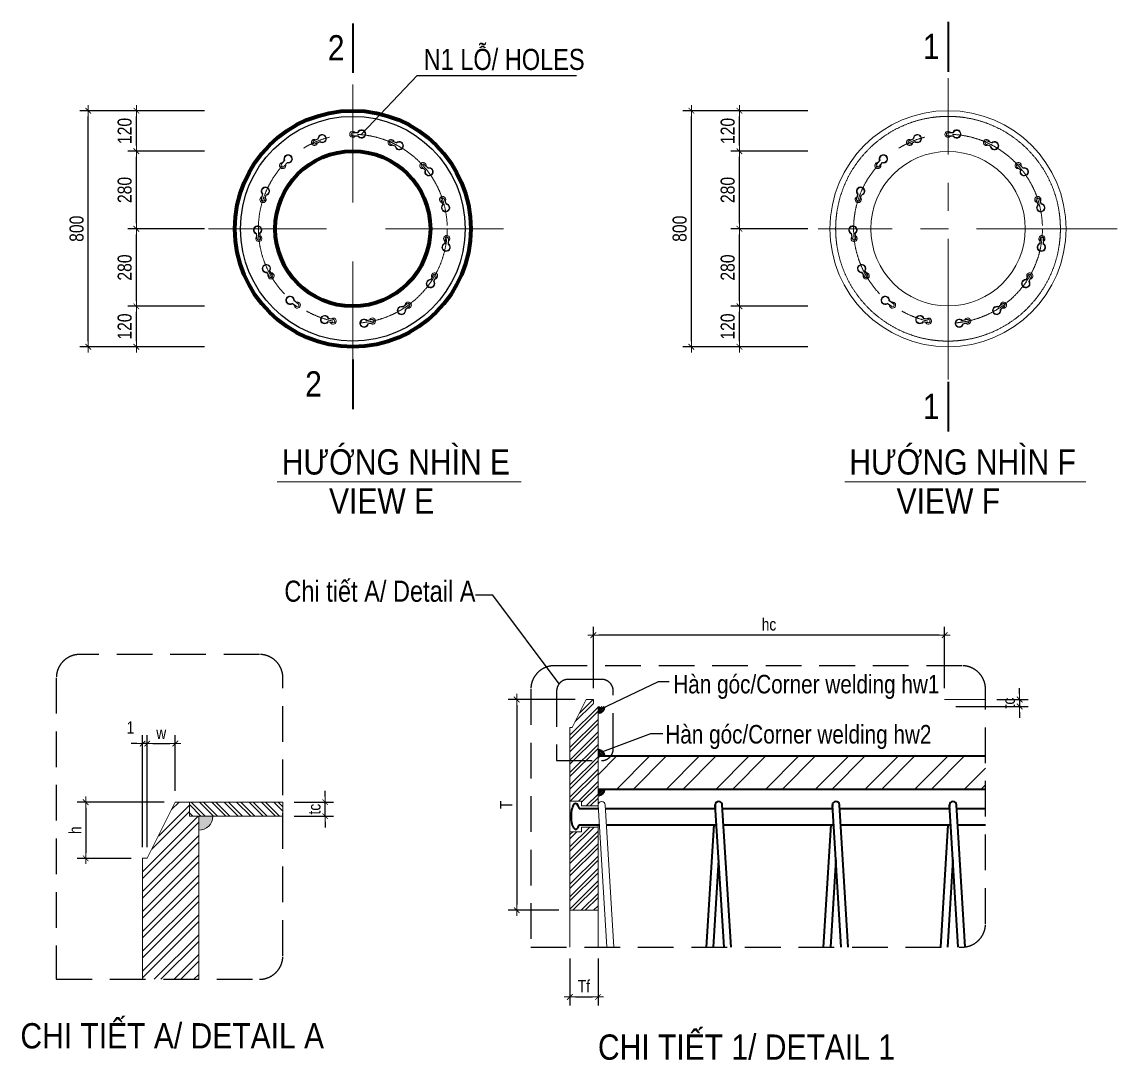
# Model space of a CAD drawing. Header units: millimetres. Extents: x -2123450 to -961021, y -260876 to 649159.
# Drawn here: x -1622978 to -1603493, y 22913 to 41384 of the extents above; entities that cross this region are included whole.
import ezdxf
from ezdxf.enums import TextEntityAlignment as Align

# ---------------------------------------------------------------- set-up
doc = ezdxf.new("R2010")
doc.units = ezdxf.units.MM
doc.header["$LTSCALE"] = 1000
doc.header["$MEASUREMENT"] = 0
doc.header["$PDMODE"] = 66
for name, pattern in [('CENTER2', [1.125, 0.75, -0.125, 0.125, -0.125]), ('CENTERX2', [4, 2.5, -0.5, 0.5, -0.5]), ('HIDDEN', [0.375, 0.25, -0.125]), ('HIDDEN2', [4.7625, 3.175, -1.5875])]:
    doc.linetypes.add(name, pattern=pattern)
doc.layers.get('0').update_dxf_attribs({"linetype": 'CONTINUOUS'})
doc.layers.get('DEFPOINTS').update_dxf_attribs({"linetype": 'CONTINUOUS'})
for name, color, linetype, lineweight in [('4.DIM-F', 1, 'CONTINUOUS', 15), ('NDC_S_AXIS', 5, 'CENTER2', 15), ('NDC_S_CONTINUOUS', 3, 'CONTINUOUS', 20), ('NDC_S_DIM', 1, 'CONTINUOUS', 9), ('NDC_S_HATCH MATERIAL', 8, 'CONTINUOUS', 13), ('NDC_S_LEADER', 1, 'CONTINUOUS', 9), ('NDC_S_REBAR', 4, 'CONTINUOUS', 35), ('NDC_S_REBAR NO. BOX', 1, 'CONTINUOUS', 9), ('NDC_S_REBAR SECTION', 6, 'CONTINUOUS', 25), ('NDC_S_STIRRUP', 2, 'CONTINUOUS', 25), ('NDC_S_VN TEXT', 7, 'CONTINUOUS', 9), ('netmanh', 6, 'CONTINUOUS', 15)]:
    doc.layers.add(name, color=color, linetype=linetype, lineweight=lineweight)
doc.styles.add('NDC_ARIAL', font='arial.ttf', dxfattribs={"width": 0.8})
doc.dimstyles.new('DIM', dxfattribs={"dimtxt": 0.03, "dimasz": 0.035, "dimexe": 0.03, "dimexo": 0.03, "dimgap": 0.005, "dimtad": 1, "dimdec": 0, "dimlfac": 10000, "dimzin": 0, "dimdsep": 46, "dimtxsty": 'NDC_ARIAL', "dimblk": 'DOTSMALL', "dimcen": 0.05, "dimclrd": 1, "dimclre": 1, "dimadec": 0, "dimazin": 0, "dimtfac": 1, "dimtdec": 0, "dimtofl": 0, "dimtmove": 0, "dimatfit": 3, "dimfxl": 0.03, "dimtolj": 1, "dimtzin": 0, "dimarcsym": 0})
doc.dimstyles.new('NDC_1-100', dxfattribs={"dimscale": 100, "dimtxt": 2.2, "dimasz": 1, "dimexe": 1.5, "dimexo": 2, "dimgap": 0.8, "dimtad": 1, "dimdec": 0, "dimdsep": 46, "dimtxsty": 'NDC_ARIAL', "dimblk": 'DIMMARK', "dimcen": 49999.938995, "dimdle": 1.5, "dimclrd": 1, "dimclre": 1, "dimclrt": 3, "dimadec": 0, "dimazin": 0, "dimtfac": 1, "dimtdec": 0, "dimtix": 1, "dimtmove": 2, "dimatfit": 3, "dimfxl": 1, "dimarcsym": 0})
doc.dimstyles.new('NDC_1-25(25)', dxfattribs={"dimscale": 100, "dimtxt": 2.5, "dimasz": 1, "dimexe": 1.5, "dimexo": 0, "dimgap": 0.8, "dimtad": 1, "dimdec": 0, "dimlfac": 0.25, "dimdsep": 46, "dimtxsty": 'NDC_ARIAL', "dimblk": 'DIMMARK', "dimcen": 49999.938995, "dimdle": 1.5, "dimclrd": 1, "dimclre": 1, "dimclrt": 3, "dimadec": 0, "dimazin": 0, "dimtfac": 1, "dimtdec": 0, "dimtix": 1, "dimtmove": 2, "dimatfit": 3, "dimfxl": 1, "dimarcsym": 0})

# ---------------------------------------------------------------- blocks, each defined once
blk = doc.blocks.new('DIMMARK')
at = {"layer": 'NDC_S_DIM', "color": 1}
blk.add_line((-1.5, 0), (1, 0), dxfattribs=at)
at = {"layer": 'NDC_S_DIM', "color": 2, "const_width": 0.15}
blk.add_lwpolyline([(-0.5, -0.5), (0.5, 0.5)], dxfattribs=at)
blk = doc.blocks.new('*D409')
at = {"layer": 'DEFPOINTS', "color": 0, "transparency": 16777216}
for p in [(-1618335, 27503), (-1617582, 27503), (-1618335, 27253)]:
    blk.add_point(p, dxfattribs=at)
at = {"layer": 'NDC_S_DIM', "color": 1, "lineweight": -2, "transparency": 16777216}
for p, q in [((-1617582, 27603), (-1617582, 27703)), ((-1618135, 27503), (-1617432, 27503)), ((-1617582, 27253), (-1617582, 27503)), ((-1618135, 27253), (-1617432, 27253)), ((-1617582, 27153), (-1617582, 27053))]:
    blk.add_line(p, q, dxfattribs=at)
at = {"layer": 'NDC_S_DIM', "color": 1, "lineweight": -2, "transparency": 16777216, "xscale": 100, "yscale": 100, "zscale": 100}
for p, rotation in [((-1617582, 27503), 270), ((-1617582, 27253), 90)]:
    blk.add_blockref('DIMMARK', p, dxfattribs=dict(at, rotation=rotation))
at = {"layer": 'NDC_S_DIM', "color": 3, "transparency": 16777216, "insert": (-1617774, 27378), "char_height": 220, "attachment_point": 5, "rotation": 90, "style": 'NDC_ARIAL'}
blk.add_mtext('tc', dxfattribs=at)
blk = doc.blocks.new('*D410')
at = {"layer": 'DEFPOINTS', "color": 0, "transparency": 16777216}
for p in [(-1620832, 28545), (-1620832, 26503), (-1620749, 26503)]:
    blk.add_point(p, dxfattribs=at)
at = {"layer": 'NDC_S_DIM', "color": 1, "lineweight": -2, "transparency": 16777216}
for p, q in [((-1620832, 26703), (-1620832, 28695)), ((-1620749, 26703), (-1620749, 28695)), ((-1620932, 28545), (-1621032, 28545)), ((-1620749, 28545), (-1620832, 28545)), ((-1620649, 28545), (-1620549, 28545))]:
    blk.add_line(p, q, dxfattribs=at)
at = {"layer": 'NDC_S_DIM', "color": 1, "lineweight": -2, "transparency": 16777216, "xscale": 100, "yscale": 100, "zscale": 100}
blk.add_blockref('DIMMARK', (-1620832, 28545), dxfattribs=at)
at = {"layer": 'NDC_S_DIM', "color": 1, "lineweight": -2, "transparency": 16777216, "xscale": 100, "yscale": 100, "zscale": 100, "rotation": 180}
blk.add_blockref('DIMMARK', (-1620749, 28545), dxfattribs=at)
at = {"layer": 'NDC_S_DIM', "color": 3, "transparency": 16777216, "insert": (-1621047, 28830), "char_height": 220, "attachment_point": 5, "style": 'NDC_ARIAL'}
blk.add_mtext('1', dxfattribs=at)
blk = doc.blocks.new('*D411')
at = {"layer": 'DEFPOINTS', "color": 0, "transparency": 16777216}
for p in [(-1620249, 28545), (-1620249, 27503), (-1620749, 26503)]:
    blk.add_point(p, dxfattribs=at)
at = {"layer": 'NDC_S_DIM', "color": 1, "lineweight": -2, "transparency": 16777216}
for p, q in [((-1620749, 26703), (-1620749, 28695)), ((-1620249, 27703), (-1620249, 28695)), ((-1620649, 28545), (-1620349, 28545))]:
    blk.add_line(p, q, dxfattribs=at)
at = {"layer": 'NDC_S_DIM', "color": 1, "lineweight": -2, "transparency": 16777216, "xscale": 100, "yscale": 100, "zscale": 100, "rotation": 180}
blk.add_blockref('DIMMARK', (-1620749, 28545), dxfattribs=at)
at = {"layer": 'NDC_S_DIM', "color": 1, "lineweight": -2, "transparency": 16777216, "xscale": 100, "yscale": 100, "zscale": 100}
blk.add_blockref('DIMMARK', (-1620249, 28545), dxfattribs=at)
at = {"layer": 'NDC_S_DIM', "color": 3, "transparency": 16777216, "insert": (-1620499, 28735), "char_height": 220, "attachment_point": 5, "style": 'NDC_ARIAL'}
blk.add_mtext('w', dxfattribs=at)
blk = doc.blocks.new('*D412')
at = {"layer": 'DEFPOINTS', "color": 0, "transparency": 16777216}
for p in [(-1620249, 27503), (-1621843, 26503), (-1620832, 26503)]:
    blk.add_point(p, dxfattribs=at)
at = {"layer": 'NDC_S_DIM', "color": 1, "lineweight": -2, "transparency": 16777216}
for p, q in [((-1620449, 27503), (-1621993, 27503)), ((-1621843, 27403), (-1621843, 26603)), ((-1621032, 26503), (-1621993, 26503))]:
    blk.add_line(p, q, dxfattribs=at)
at = {"layer": 'NDC_S_DIM', "color": 1, "lineweight": -2, "transparency": 16777216, "xscale": 100, "yscale": 100, "zscale": 100}
for p, rotation in [((-1621843, 27503), 90), ((-1621843, 26503), 270)]:
    blk.add_blockref('DIMMARK', p, dxfattribs=dict(at, rotation=rotation))
at = {"layer": 'NDC_S_DIM', "color": 3, "transparency": 16777216, "insert": (-1622033, 27003), "char_height": 220, "attachment_point": 5, "rotation": 90, "style": 'NDC_ARIAL'}
blk.add_mtext('h', dxfattribs=at)
blk = doc.blocks.new('*D435')
at = {"layer": 'DEFPOINTS', "color": 0, "transparency": 16777216}
for p in [(-1612811, 30473), (-1612811, 29329), (-1606561, 29329)]:
    blk.add_point(p, dxfattribs=at)
at = {"layer": 'NDC_S_DIM', "color": 1, "lineweight": -2, "transparency": 16777216}
for p, q in [((-1612811, 29529), (-1612811, 30623)), ((-1606561, 29529), (-1606561, 30623)), ((-1606661, 30473), (-1612711, 30473))]:
    blk.add_line(p, q, dxfattribs=at)
at = {"layer": 'NDC_S_DIM', "color": 1, "lineweight": -2, "transparency": 16777216, "xscale": 100, "yscale": 100, "zscale": 100, "rotation": 180}
blk.add_blockref('DIMMARK', (-1612811, 30473), dxfattribs=at)
at = {"layer": 'NDC_S_DIM', "color": 1, "lineweight": -2, "transparency": 16777216, "xscale": 100, "yscale": 100, "zscale": 100}
blk.add_blockref('DIMMARK', (-1606561, 30473), dxfattribs=at)
at = {"layer": 'NDC_S_DIM', "color": 3, "transparency": 16777216, "insert": (-1609686, 30664), "char_height": 220, "attachment_point": 5, "style": 'NDC_ARIAL'}
blk.add_mtext('hc', dxfattribs=at)
blk = doc.blocks.new('*D436')
at = {"layer": 'DEFPOINTS', "color": 0, "transparency": 16777216}
for p in [(-1605834, 29329), (-1606561, 29204), (-1605227, 29204)]:
    blk.add_point(p, dxfattribs=at)
at = {"layer": 'NDC_S_DIM', "color": 1, "lineweight": -2, "transparency": 16777216}
for p, q in [((-1605227, 29429), (-1605227, 29529)), ((-1605634, 29329), (-1605077, 29329)), ((-1605227, 29329), (-1605227, 29204)), ((-1606361, 29204), (-1605077, 29204)), ((-1605227, 29104), (-1605227, 29004))]:
    blk.add_line(p, q, dxfattribs=at)
at = {"layer": 'NDC_S_DIM', "color": 1, "lineweight": -2, "transparency": 16777216, "xscale": 100, "yscale": 100, "zscale": 100}
for p, rotation in [((-1605227, 29329), 270), ((-1605227, 29204), 90)]:
    blk.add_blockref('DIMMARK', p, dxfattribs=dict(at, rotation=rotation))
at = {"layer": 'NDC_S_DIM', "color": 3, "transparency": 16777216, "insert": (-1605419, 29266), "char_height": 220, "attachment_point": 5, "rotation": 90, "style": 'NDC_ARIAL'}
blk.add_mtext('tc', dxfattribs=at)
blk = doc.blocks.new('*D521')
at = {"layer": 'DEFPOINTS', "color": 0, "transparency": 16777216}
for p in [(-1613228, 24923), (-1612728, 24923), (-1612728, 24036)]:
    blk.add_point(p, dxfattribs=at)
at = {"layer": 'NDC_S_DIM', "color": 1, "lineweight": -2, "transparency": 16777216}
for p, q in [((-1613228, 24723), (-1613228, 23886)), ((-1612728, 24723), (-1612728, 23886)), ((-1613128, 24036), (-1612828, 24036))]:
    blk.add_line(p, q, dxfattribs=at)
at = {"layer": 'NDC_S_DIM', "color": 1, "lineweight": -2, "transparency": 16777216, "xscale": 100, "yscale": 100, "zscale": 100, "rotation": 180}
blk.add_blockref('DIMMARK', (-1613228, 24036), dxfattribs=at)
at = {"layer": 'NDC_S_DIM', "color": 1, "lineweight": -2, "transparency": 16777216, "xscale": 100, "yscale": 100, "zscale": 100}
blk.add_blockref('DIMMARK', (-1612728, 24036), dxfattribs=at)
at = {"layer": 'NDC_S_DIM', "color": 3, "transparency": 16777216, "insert": (-1612978, 24228), "char_height": 220, "attachment_point": 5, "style": 'NDC_ARIAL'}
blk.add_mtext('Tf', dxfattribs=at)
blk = doc.blocks.new('*D522')
at = {"layer": 'DEFPOINTS', "color": 0, "transparency": 16777216}
for p in [(-1612936, 29329), (-1614174, 25579), (-1613228, 25579)]:
    blk.add_point(p, dxfattribs=at)
at = {"layer": 'NDC_S_DIM', "color": 1, "lineweight": -2, "transparency": 16777216}
for p, q in [((-1613136, 29329), (-1614324, 29329)), ((-1614174, 29229), (-1614174, 25679)), ((-1613428, 25579), (-1614324, 25579))]:
    blk.add_line(p, q, dxfattribs=at)
at = {"layer": 'NDC_S_DIM', "color": 1, "lineweight": -2, "transparency": 16777216, "xscale": 100, "yscale": 100, "zscale": 100}
for p, rotation in [((-1614174, 29329), 90), ((-1614174, 25579), 270)]:
    blk.add_blockref('DIMMARK', p, dxfattribs=dict(at, rotation=rotation))
at = {"layer": 'NDC_S_DIM', "color": 3, "transparency": 16777216, "insert": (-1614364, 27454), "char_height": 220, "attachment_point": 5, "rotation": 90, "style": 'NDC_ARIAL'}
blk.add_mtext('T', dxfattribs=at)
blk = doc.blocks.new('_DotSmall')
at = {"color": 0, "linetype": 'ByBlock', "lineweight": 9, "const_width": 0.5}
blk.add_lwpolyline([(-0.0625, 0, 1), (0.0625, 0, 1)], format="xyb", close=True, dxfattribs=at)
blk = doc.blocks.new('dau coc')
at = {"layer": 'NDC_S_AXIS', "linetype": 'HIDDEN', "ltscale": 0.001}
for p, q in [((0, -0.3192), (0, 0.3192)), ((0.3192, 0), (-0.3192, 0))]:
    blk.add_line(p, q, dxfattribs=at)
at = {"layer": 'NDC_S_CONTINUOUS', "lineweight": 100}
for radius in [0.25, 0.1643]:
    blk.add_circle((0, 0), radius, dxfattribs=at)
at = {"layer": 'NDC_S_STIRRUP'}
blk.add_circle((0, 0), 0.238, dxfattribs=at)
blk = doc.blocks.new('*D983')
at = {"layer": 'DEFPOINTS', "color": 0, "transparency": 16777216}
for p in [(-1621797, 39804), (-1619727, 39804), (-1619727, 35604)]:
    blk.add_point(p, dxfattribs=at)
at = {"layer": 'NDC_S_DIM', "color": 1, "lineweight": -2, "transparency": 16777216}
for p, q in [((-1619727, 39804), (-1621947, 39804)), ((-1621797, 35704), (-1621797, 39704)), ((-1619727, 35604), (-1621947, 35604))]:
    blk.add_line(p, q, dxfattribs=at)
at = {"layer": 'NDC_S_DIM', "color": 1, "lineweight": -2, "transparency": 16777216, "xscale": 100, "yscale": 100, "zscale": 100}
for p, rotation in [((-1621797, 39804), 90), ((-1621797, 35604), 270)]:
    blk.add_blockref('DIMMARK', p, dxfattribs=dict(at, rotation=rotation))
at = {"layer": 'NDC_S_DIM', "color": 3, "lineweight": 100, "transparency": 16777216, "insert": (-1622004, 37704), "char_height": 250, "attachment_point": 5, "rotation": 90, "style": 'NDC_ARIAL'}
blk.add_mtext('800', dxfattribs=at)
blk = doc.blocks.new('*D984')
at = {"layer": 'DEFPOINTS', "color": 0, "transparency": 16777216}
for p in [(-1620942, 36324), (-1619727, 36324), (-1619727, 35604)]:
    blk.add_point(p, dxfattribs=at)
at = {"layer": 'NDC_S_DIM', "color": 1, "lineweight": -2, "transparency": 16777216}
for p, q in [((-1619727, 36324), (-1621092, 36324)), ((-1620942, 35704), (-1620942, 36224)), ((-1619727, 35604), (-1621092, 35604))]:
    blk.add_line(p, q, dxfattribs=at)
at = {"layer": 'NDC_S_DIM', "color": 1, "lineweight": -2, "transparency": 16777216, "xscale": 100, "yscale": 100, "zscale": 100}
for p, rotation in [((-1620942, 36324), 90), ((-1620942, 35604), 270)]:
    blk.add_blockref('DIMMARK', p, dxfattribs=dict(at, rotation=rotation))
at = {"layer": 'NDC_S_DIM', "color": 3, "lineweight": 100, "transparency": 16777216, "insert": (-1621149, 35964), "char_height": 250, "attachment_point": 5, "rotation": 90, "style": 'NDC_ARIAL'}
blk.add_mtext('120', dxfattribs=at)
blk = doc.blocks.new('*D985')
at = {"layer": 'DEFPOINTS', "color": 0, "transparency": 16777216}
for p in [(-1620942, 37704), (-1619727, 37704), (-1619727, 36324)]:
    blk.add_point(p, dxfattribs=at)
at = {"layer": 'NDC_S_DIM', "color": 1, "lineweight": -2, "transparency": 16777216}
for p, q in [((-1619727, 37704), (-1621092, 37704)), ((-1620942, 36424), (-1620942, 37604)), ((-1619727, 36324), (-1621092, 36324))]:
    blk.add_line(p, q, dxfattribs=at)
at = {"layer": 'NDC_S_DIM', "color": 1, "lineweight": -2, "transparency": 16777216, "xscale": 100, "yscale": 100, "zscale": 100}
for p, rotation in [((-1620942, 37704), 90), ((-1620942, 36324), 270)]:
    blk.add_blockref('DIMMARK', p, dxfattribs=dict(at, rotation=rotation))
at = {"layer": 'NDC_S_DIM', "color": 3, "lineweight": 100, "transparency": 16777216, "insert": (-1621149, 37014), "char_height": 250, "attachment_point": 5, "rotation": 90, "style": 'NDC_ARIAL'}
blk.add_mtext('280', dxfattribs=at)
blk = doc.blocks.new('*D986')
at = {"layer": 'DEFPOINTS', "color": 0, "transparency": 16777216}
for p in [(-1620942, 39084), (-1619727, 39084), (-1619727, 37704)]:
    blk.add_point(p, dxfattribs=at)
at = {"layer": 'NDC_S_DIM', "color": 1, "lineweight": -2, "transparency": 16777216}
for p, q in [((-1619727, 39084), (-1621092, 39084)), ((-1620942, 37804), (-1620942, 38984)), ((-1619727, 37704), (-1621092, 37704))]:
    blk.add_line(p, q, dxfattribs=at)
at = {"layer": 'NDC_S_DIM', "color": 1, "lineweight": -2, "transparency": 16777216, "xscale": 100, "yscale": 100, "zscale": 100}
for p, rotation in [((-1620942, 39084), 90), ((-1620942, 37704), 270)]:
    blk.add_blockref('DIMMARK', p, dxfattribs=dict(at, rotation=rotation))
at = {"layer": 'NDC_S_DIM', "color": 3, "lineweight": 100, "transparency": 16777216, "insert": (-1621149, 38394), "char_height": 250, "attachment_point": 5, "rotation": 90, "style": 'NDC_ARIAL'}
blk.add_mtext('280', dxfattribs=at)
blk = doc.blocks.new('*D987')
at = {"layer": 'DEFPOINTS', "color": 0, "transparency": 16777216}
for p in [(-1620942, 39804), (-1619727, 39804), (-1619727, 39084)]:
    blk.add_point(p, dxfattribs=at)
at = {"layer": 'NDC_S_DIM', "color": 1, "lineweight": -2, "transparency": 16777216}
for p, q in [((-1619727, 39804), (-1621092, 39804)), ((-1620942, 39184), (-1620942, 39704)), ((-1619727, 39084), (-1621092, 39084))]:
    blk.add_line(p, q, dxfattribs=at)
at = {"layer": 'NDC_S_DIM', "color": 1, "lineweight": -2, "transparency": 16777216, "xscale": 100, "yscale": 100, "zscale": 100}
for p, rotation in [((-1620942, 39804), 90), ((-1620942, 39084), 270)]:
    blk.add_blockref('DIMMARK', p, dxfattribs=dict(at, rotation=rotation))
at = {"layer": 'NDC_S_DIM', "color": 3, "lineweight": 100, "transparency": 16777216, "insert": (-1621149, 39444), "char_height": 250, "attachment_point": 5, "rotation": 90, "style": 'NDC_ARIAL'}
blk.add_mtext('120', dxfattribs=at)
blk = doc.blocks.new('*D988')
at = {"layer": 'DEFPOINTS', "color": 0, "transparency": 16777216}
for p in [(-1611067, 39804), (-1608997, 39804), (-1608997, 35604)]:
    blk.add_point(p, dxfattribs=at)
at = {"layer": 'NDC_S_DIM', "color": 1, "lineweight": -2, "transparency": 16777216}
for p, q in [((-1608997, 39804), (-1611217, 39804)), ((-1611067, 35704), (-1611067, 39704)), ((-1608997, 35604), (-1611217, 35604))]:
    blk.add_line(p, q, dxfattribs=at)
at = {"layer": 'NDC_S_DIM', "color": 1, "lineweight": -2, "transparency": 16777216, "xscale": 100, "yscale": 100, "zscale": 100}
for p, rotation in [((-1611067, 39804), 90), ((-1611067, 35604), 270)]:
    blk.add_blockref('DIMMARK', p, dxfattribs=dict(at, rotation=rotation))
at = {"layer": 'NDC_S_DIM', "color": 3, "lineweight": 100, "transparency": 16777216, "insert": (-1611275, 37704), "char_height": 250, "attachment_point": 5, "rotation": 90, "style": 'NDC_ARIAL'}
blk.add_mtext('800', dxfattribs=at)
blk = doc.blocks.new('*D989')
at = {"layer": 'DEFPOINTS', "color": 0, "transparency": 16777216}
for p in [(-1610212, 36324), (-1608997, 36324), (-1608997, 35604)]:
    blk.add_point(p, dxfattribs=at)
at = {"layer": 'NDC_S_DIM', "color": 1, "lineweight": -2, "transparency": 16777216}
for p, q in [((-1608997, 36324), (-1610362, 36324)), ((-1610212, 35704), (-1610212, 36224)), ((-1608997, 35604), (-1610362, 35604))]:
    blk.add_line(p, q, dxfattribs=at)
at = {"layer": 'NDC_S_DIM', "color": 1, "lineweight": -2, "transparency": 16777216, "xscale": 100, "yscale": 100, "zscale": 100}
for p, rotation in [((-1610212, 36324), 90), ((-1610212, 35604), 270)]:
    blk.add_blockref('DIMMARK', p, dxfattribs=dict(at, rotation=rotation))
at = {"layer": 'NDC_S_DIM', "color": 3, "lineweight": 100, "transparency": 16777216, "insert": (-1610420, 35964), "char_height": 250, "attachment_point": 5, "rotation": 90, "style": 'NDC_ARIAL'}
blk.add_mtext('120', dxfattribs=at)
blk = doc.blocks.new('*D990')
at = {"layer": 'DEFPOINTS', "color": 0, "transparency": 16777216}
for p in [(-1610212, 37704), (-1608997, 37704), (-1608997, 36324)]:
    blk.add_point(p, dxfattribs=at)
at = {"layer": 'NDC_S_DIM', "color": 1, "lineweight": -2, "transparency": 16777216}
for p, q in [((-1608997, 37704), (-1610362, 37704)), ((-1610212, 36424), (-1610212, 37604)), ((-1608997, 36324), (-1610362, 36324))]:
    blk.add_line(p, q, dxfattribs=at)
at = {"layer": 'NDC_S_DIM', "color": 1, "lineweight": -2, "transparency": 16777216, "xscale": 100, "yscale": 100, "zscale": 100}
for p, rotation in [((-1610212, 37704), 90), ((-1610212, 36324), 270)]:
    blk.add_blockref('DIMMARK', p, dxfattribs=dict(at, rotation=rotation))
at = {"layer": 'NDC_S_DIM', "color": 3, "lineweight": 100, "transparency": 16777216, "insert": (-1610420, 37014), "char_height": 250, "attachment_point": 5, "rotation": 90, "style": 'NDC_ARIAL'}
blk.add_mtext('280', dxfattribs=at)
blk = doc.blocks.new('*D991')
at = {"layer": 'DEFPOINTS', "color": 0, "transparency": 16777216}
for p in [(-1610212, 39084), (-1608997, 39084), (-1608997, 37704)]:
    blk.add_point(p, dxfattribs=at)
at = {"layer": 'NDC_S_DIM', "color": 1, "lineweight": -2, "transparency": 16777216}
for p, q in [((-1608997, 39084), (-1610362, 39084)), ((-1610212, 37804), (-1610212, 38984)), ((-1608997, 37704), (-1610362, 37704))]:
    blk.add_line(p, q, dxfattribs=at)
at = {"layer": 'NDC_S_DIM', "color": 1, "lineweight": -2, "transparency": 16777216, "xscale": 100, "yscale": 100, "zscale": 100}
for p, rotation in [((-1610212, 39084), 90), ((-1610212, 37704), 270)]:
    blk.add_blockref('DIMMARK', p, dxfattribs=dict(at, rotation=rotation))
at = {"layer": 'NDC_S_DIM', "color": 3, "lineweight": 100, "transparency": 16777216, "insert": (-1610420, 38394), "char_height": 250, "attachment_point": 5, "rotation": 90, "style": 'NDC_ARIAL'}
blk.add_mtext('280', dxfattribs=at)
blk = doc.blocks.new('*D992')
at = {"layer": 'DEFPOINTS', "color": 0, "transparency": 16777216}
for p in [(-1610212, 39804), (-1608997, 39804), (-1608997, 39084)]:
    blk.add_point(p, dxfattribs=at)
at = {"layer": 'NDC_S_DIM', "color": 1, "lineweight": -2, "transparency": 16777216}
for p, q in [((-1608997, 39804), (-1610362, 39804)), ((-1610212, 39184), (-1610212, 39704)), ((-1608997, 39084), (-1610362, 39084))]:
    blk.add_line(p, q, dxfattribs=at)
at = {"layer": 'NDC_S_DIM', "color": 1, "lineweight": -2, "transparency": 16777216, "xscale": 100, "yscale": 100, "zscale": 100}
for p, rotation in [((-1610212, 39804), 90), ((-1610212, 39084), 270)]:
    blk.add_blockref('DIMMARK', p, dxfattribs=dict(at, rotation=rotation))
at = {"layer": 'NDC_S_DIM', "color": 3, "lineweight": 100, "transparency": 16777216, "insert": (-1610420, 39444), "char_height": 250, "attachment_point": 5, "rotation": 90, "style": 'NDC_ARIAL'}
blk.add_mtext('120', dxfattribs=at)
blk = doc.blocks.new('neo thép')
at = {"layer": 'NDC_S_REBAR NO. BOX'}
for centre, radius, start, end in [((-1615125, 259907), 55, 35.1861, 329.0747), ((-1614971, 259913), 75, 205.7086, 158.5522), ((-1614971, 259913), 65, 209.6168, 154.644)]:
    blk.add_arc(centre, radius, start, end, dxfattribs=at)
at = {"layer": 'NDC_S_REBAR NO. BOX', "color": 1}
blk.add_arc((-1615125, 259907), 30, 92.1304, 272.1304, dxfattribs=at)
at = {"layer": 'NDC_S_REBAR SECTION', "color": 1}
for p, q in [((-1615127, 259937), (-1615029, 259941)), ((-1615124, 259877), (-1615027, 259881))]:
    blk.add_line(p, q, dxfattribs=at)
blk = doc.blocks.new('*U945')
at = {"layer": 'NDC_S_REBAR SECTION', "color": 1}
blk.add_blockref('neo thép', (1615038, -259913), dxfattribs=at)
blk = doc.blocks.new('*U946')
at = {"layer": 'NDC_S_REBAR SECTION', "color": 0, "linetype": 'ByBlock', "lineweight": -2, "transparency": 16777216}
blk.add_blockref('*U945', (-1617010, 260082), dxfattribs=at)
for p, rotation in [((-1617703, 259972), 23.99999999999997), ((-1616332, 259900), 336.0000000000001), ((-1618292, 259589), 47.99999999999999), ((-1615786, 259459), 312), ((-1618673, 259000), 71.99999999999997), ((-1615467, 258834), 288), ((-1618783, 258307), 95.99999999999999), ((-1615430, 258133), 264), ((-1618601, 257629), 120), ((-1615681, 257477), 240), ((-1618159, 257084), 144), ((-1616177, 256981), 215.9999999999999), ((-1617533, 256765), 168.0000000000001), ((-1616832, 256729), 192)]:
    blk.add_blockref('*U945', p, dxfattribs=dict(at, rotation=rotation))
blk = doc.blocks.new('*U947')
at = {"layer": 'NDC_S_REBAR SECTION', "color": 1}
blk.add_blockref('neo thép', (1615038, -259913), dxfattribs=at)
blk = doc.blocks.new('*U948')
at = {"layer": 'NDC_S_REBAR SECTION', "color": 0, "linetype": 'ByBlock', "lineweight": -2, "transparency": 16777216}
blk.add_blockref('*U947', (-1617010, 260082), dxfattribs=at)
for p, rotation in [((-1617703, 259972), 23.99999999999997), ((-1616332, 259900), 336.0000000000001), ((-1618292, 259589), 47.99999999999999), ((-1615786, 259459), 312), ((-1618673, 259000), 71.99999999999997), ((-1615467, 258834), 288), ((-1618783, 258307), 95.99999999999999), ((-1615430, 258133), 264), ((-1618601, 257629), 120), ((-1615681, 257477), 240), ((-1618159, 257084), 144), ((-1616177, 256981), 215.9999999999999), ((-1617533, 256765), 168.0000000000001), ((-1616832, 256729), 192)]:
    blk.add_blockref('*U947', p, dxfattribs=dict(at, rotation=rotation))

msp = doc.modelspace()

# ---------------------------------------------------------------- hatches: boundary and pattern name
at = {"layer": 'NDC_S_HATCH MATERIAL'}
h = msp.add_hatch(dxfattribs=at)
h.set_pattern_fill('ANSI32', color=256, scale=416.666667)
h.set_pattern_definition([(45, (-3220705.44, 658104.04), (-110.485435, 110.485435), []), (45, (-3220631.78, 658104.04), (-110.485435, 110.485435), [])])
h.paths.add_polyline_path([(-1612727.78, 27059.87), (-1613019.45, 27059.87), (-1613019.45, 26976.54), (-1613227.78, 26976.54), (-1613227.78, 25578.62), (-1612727.78, 25578.62)])
h.paths.add_polyline_path([(-1613227.78, 27518.21), (-1613019.45, 27518.21), (-1613019.45, 27434.87), (-1612727.78, 27434.87), (-1612727.78, 29203.62), (-1612811.11, 29203.62), (-1612811.11, 29328.62), (-1612936.11, 29328.62), (-1613186.11, 28828.62), (-1613227.78, 28828.62)])
h = msp.add_hatch(dxfattribs=at)
h.set_pattern_fill('ANSI37', color=256, scale=208.333333)
h.set_pattern_definition([(45, (-1971340.815, -201385.801), (-18.4142391, 18.4142391), []), (135, (-1971340.815, -201385.801), (-18.4142391, -18.4142391), [])])
edge = h.paths.add_edge_path()
edge.add_line((-1612602.78, 29203.62), (-1612727.78, 29203.62))
edge.add_line((-1612727.78, 29203.62), (-1612727.78, 29078.62))
edge.add_arc((-1612727.78, 29203.62), 125, 270, 360)
h = msp.add_hatch(dxfattribs=at)
h.set_pattern_fill('ANSI37', color=256, scale=208.333333)
h.set_pattern_definition([(45, (-2072171.43, -564107.29), (-18.4142391, 18.4142391), []), (135, (-2072171.43, -564107.29), (-18.4142391, -18.4142391), [])])
h.paths.add_polyline_path([(-1612727.78, 28442.92), (-1612727.78, 28317.92), (-1612602.78, 28317.92, 0.41421356)])
h = msp.add_hatch(dxfattribs=at)
h.set_pattern_fill('ANSI32', color=256, scale=1666.666667)
h.set_pattern_definition([(45, (-1259750.46, 33894.9), (-441.9417, 441.9417), []), (45, (-1259455.8, 33894.9), (-441.9417, 441.9417), [])])
h.paths.add_polyline_path([(-1605833.96, 28317.92), (-1612727.78, 28317.92), (-1612727.78, 27734.59), (-1605833.96, 27734.59)])
h = msp.add_hatch(dxfattribs=at)
h.set_pattern_fill('ANSI37', color=256, scale=208.333333)
h.set_pattern_definition([(45, (-2072171.43, -564690.624), (-18.4142391, 18.4142391), []), (135, (-2072171.43, -564690.624), (-18.4142391, -18.4142391), [])])
h.paths.add_polyline_path([(-1612727.78, 27609.59), (-1612727.78, 27734.59), (-1612602.78, 27734.59, -0.41421356)])
h = msp.add_hatch(dxfattribs=at)
h.set_pattern_fill('ANSI32', color=256, scale=666.666667)
h.set_pattern_definition([(45, (-1690760.65, -98111.6), (-176.7767, 176.7767), []), (45, (-1690642.8, -98111.6), (-176.7767, 176.7767), [])])
h.paths.add_polyline_path([(-1619831.97, 27253.15), (-1619998.63, 27253.15), (-1619998.63, 27503.15), (-1620248.63, 27503.15), (-1620748.63, 26503.15), (-1620831.97, 26503.15), (-1620831.97, 24351.07), (-1619831.97, 24351.07)])
h = msp.add_hatch(dxfattribs=at)
h.set_pattern_fill('ANSI32', color=256, scale=416.666667, angle=90)
h.set_pattern_definition([(135, (-1757413.9, -143600.21), (-110.48543, -110.48543), []), (135, (-1757413.9, -143526.56), (-110.48543, -110.48543), [])])
h.paths.add_polyline_path([(-1619998.63, 27503.15), (-1619998.63, 27253.15), (-1618334.88, 27253.15), (-1618334.88, 27503.15)])
h = msp.add_hatch(color=256, dxfattribs=at)
h.dxf.hatch_style = 1
edge = h.paths.add_edge_path()
edge.add_line((-1619581.97, 27253.15), (-1619831.97, 27253.15))
edge.add_line((-1619831.97, 27253.15), (-1619831.97, 27003.15))
edge.add_arc((-1619831.97, 27253.15), 250, 270, 360)

# ---------------------------------------------------------------- linework, layer by layer
at = {"linetype": 'HIDDEN2', "ltscale": 0.2}
for points in [[(-1622365.75, 24351.07), (-1618751.55, 24351.07, 0.41421356), (-1618334.88, 24767.74), (-1618334.88, 29713.87, 0.41421356), (-1618751.55, 30130.54), (-1621949.08, 30130.54, 0.41421356), (-1622365.75, 29713.87)], [(-1606250.62, 29929.61), (-1613506.33, 29929.61, 0.41421356), (-1613923, 29512.95), (-1613923, 24923.49), (-1606250.62, 24923.49, 0.41421356), (-1605833.96, 25340.15), (-1605833.96, 29512.95, 0.41421356)], [(-1613464.53, 28242.29), (-1612665.15, 28242.29, 0.41421356), (-1612456.81, 28450.62), (-1612456.81, 29478.82, 0.41421356), (-1612665.15, 29687.15), (-1613256.2, 29687.15, 0.41421356), (-1613464.53, 29478.82)]]:
    msp.add_lwpolyline(points, format="xyb", close=True, dxfattribs=at)
at = {"layer": '4.DIM-F'}
for p, q in [((-1618433.58, 33199.79), (-1614093.59, 33199.79)), ((-1608334.89, 33199.79), (-1604051.63, 33199.79))]:
    msp.add_line(p, q, dxfattribs=at)
at = {"layer": 'NDC_S_AXIS', "linetype": 'CENTERX2'}
for p, q in [((-1606500.63, 35023.07), (-1606500.63, 40385.77)), ((-1603492.58, 37704.42), (-1608812.71, 37704.42))]:
    msp.add_line(p, q, dxfattribs=at)
at = {"layer": 'NDC_S_AXIS', "ltscale": 500}
msp.add_circle((-1606500.63, 37704.42), 1999.2, dxfattribs=at)
at = {"layer": 'NDC_S_AXIS', "linetype": 'CENTERX2'}
for centre in [(-1617090.59, 37704.42), (-1606500.63, 37704.42)]:
    msp.add_circle(centre, 1680, dxfattribs=at)
at = {"layer": 'NDC_S_CONTINUOUS'}
for p, q in [((-1612811.11, 29266.12), (-1612811.11, 29328.62)), ((-1606561.11, 29328.62), (-1605833.96, 29328.62)), ((-1612727.78, 29203.62), (-1612727.78, 27391.12)), ((-1613019.45, 27518.21), (-1613227.78, 27518.21)), ((-1613019.45, 27518.21), (-1613019.45, 27434.87)), ((-1613019.45, 27434.87), (-1612727.78, 27434.87)), ((-1612727.78, 27099.46), (-1612727.78, 24923.49)), ((-1613019.45, 26976.54), (-1613227.78, 26976.54)), ((-1613019.45, 27059.87), (-1613019.45, 26976.54)), ((-1613019.45, 27059.87), (-1612727.78, 27059.87)), ((-1612727.78, 25578.62), (-1613227.78, 25578.62))]:
    msp.add_line(p, q, dxfattribs=at)
for points in [[(-1613227.78, 24923.49), (-1613227.78, 28828.62), (-1613186.11, 28828.62), (-1612936.11, 29328.62), (-1612811.11, 29328.62), (-1612811.11, 29266.12)], [(-1620831.97, 24351.07), (-1620831.97, 26503.15), (-1620748.63, 26503.15), (-1620248.63, 27503.15), (-1619998.63, 27503.15), (-1619998.63, 27253.15), (-1619831.97, 27253.15), (-1619831.97, 24351.07)]]:
    msp.add_lwpolyline(points, dxfattribs=at)
msp.add_lwpolyline([(-1619998.63, 27253.15), (-1618334.88, 27253.15), (-1618334.88, 27503.15), (-1619998.63, 27503.15)], close=True, dxfattribs=at)
for radius in [2100, 1374.24]:
    msp.add_circle((-1606500.63, 37704.42), radius, dxfattribs=at)
msp.add_arc((-1612727.78, 29203.62), 125, 270, 0, dxfattribs=at)
at = {"layer": 'NDC_S_HATCH MATERIAL'}
msp.add_lwpolyline([(-1612444.49, 24923.49), (-1612599.9, 27453.58, 0.99812057), (-1612725.14, 27453.58), (-1612569.73, 24923.49)], format="xyb", dxfattribs=at)
for centre, start, end in [((-1612727.78, 28317.92), 0, 90), ((-1612727.78, 27734.59), 270, 0)]:
    msp.add_arc(centre, 125, start, end, dxfattribs=at)
at = {"layer": 'NDC_S_REBAR'}
for p, q in [((-1617092.96, 41355.02), (-1617092.96, 40475.74)), ((-1606500.63, 41384.23), (-1606500.63, 40497.91)), ((-1617090.59, 35375.23), (-1617090.59, 34495.95)), ((-1606500.63, 34981.99), (-1606500.63, 34095.67)), ((-1613061.11, 27391.12), (-1612727.54, 27391.12)), ((-1612596.07, 27391.12), (-1610637.97, 27391.12)), ((-1610641.81, 27453.58), (-1610646.61, 27391.12)), ((-1610486.4, 24923.49), (-1610641.81, 27453.58)), ((-1610361.16, 24923.49), (-1610516.57, 27453.58)), ((-1610512.73, 27391.12), (-1608554.64, 27391.12)), ((-1608558.47, 27453.58), (-1608563.28, 27391.12)), ((-1608403.06, 24923.49), (-1608558.47, 27453.58)), ((-1608277.83, 24923.49), (-1608433.24, 27453.58)), ((-1608429.4, 27391.12), (-1606561.11, 27391.12)), ((-1606561.11, 27391.12), (-1606471.3, 27391.12)), ((-1606475.14, 27453.58), (-1606479.95, 27391.12)), ((-1606319.73, 24923.49), (-1606475.14, 27453.58)), ((-1606194.49, 24923.49), (-1606349.9, 27453.58)), ((-1606346.07, 27391.12), (-1605833.96, 27391.12)), ((-1613061.11, 27099.46), (-1612703.39, 27099.46)), ((-1612578.15, 27099.46), (-1610620.05, 27099.46)), ((-1610669.06, 27099.46), (-1610802.72, 24923.49)), ((-1610494.82, 27099.46), (-1608536.72, 27099.46)), ((-1608585.72, 27099.46), (-1608719.38, 24923.49)), ((-1608411.49, 27099.46), (-1606561.11, 27099.46)), ((-1606502.39, 27099.46), (-1606636.05, 24923.49)), ((-1606561.11, 27099.46), (-1606453.39, 27099.46)), ((-1606328.15, 27099.46), (-1605833.96, 27099.46)), ((-1610581.94, 26478.92), (-1610677.48, 24923.49)), ((-1608498.6, 26478.92), (-1608594.15, 24923.49)), ((-1606415.27, 26478.92), (-1606510.81, 24923.49))]:
    msp.add_line(p, q, dxfattribs=at)
for points in [[(-1605833.96, 28317.92), (-1612727.78, 28317.92)], [(-1612727.78, 27734.59), (-1605833.96, 27734.59)]]:
    msp.add_lwpolyline(points, dxfattribs=at)
for centre in [(-1610579.31, 27453.58), (-1608495.97, 27453.58), (-1606412.64, 27453.58)]:
    msp.add_arc(centre, 62.5, 0, 180, dxfattribs=at)
msp.add_ellipse((-1613124.73, 27247.37), major_axis=(0, 229), ratio=0.36390241, start_param=5.39102476, end_param=10.29333761, dxfattribs=at)
at = {"layer": 'netmanh'}
msp.add_arc((-1619831.97, 27253.15), 250, 270, 0, dxfattribs=at)

# ---------------------------------------------------------------- block references
at = {"layer": 'NDC_S_AXIS', "ltscale": 500, "xscale": 8399.999999999982, "yscale": 8399.999999999982, "zscale": 8399.999999999982}
msp.add_blockref('dau coc', (-1617090.59, 37704.42), dxfattribs=at)
at = {"layer": 'NDC_S_REBAR SECTION', "color": 1}
for name, p in [('*U946', (6.62, -220691.58)), ('*U948', (10596.58, -220691.58))]:
    msp.add_blockref(name, p, dxfattribs=at)

# ---------------------------------------------------------------- texts
at = {"layer": 'NDC_S_VN TEXT', "style": 'NDC_ARIAL'}
for s, height, width, p in [('2', 450, 0.85, (-1617535.98, 40698.33)), ('1', 450, 0.85, (-1606947.2, 40722.28)), ('2', 450, 0.85, (-1617938.62, 34718.54)), ('1', 450, 0.85, (-1606947.2, 34320.04)), ('Hàn góc/Corner welding hw1', 330, 0.8, (-1611389.23, 29437.31)), ('Hàn góc/Corner welding hw2', 330, 0.8, (-1611530.95, 28545.75))]:
    msp.add_text(s, height=height, dxfattribs=dict(at, width=width)).set_placement(p)
at = {"layer": 'NDC_S_VN TEXT', "lineweight": 100, "style": 'NDC_ARIAL', "width": 0.8}
msp.add_text('N1 LỖ/ HOLES', height=375, dxfattribs=at).set_placement((-1615830.57, 40529.53))
at = {"layer": 'NDC_S_VN TEXT', "lineweight": 70, "style": 'NDC_ARIAL', "width": 0.85}
for s, p in [('HƯỚNG NHÌN E', (-1618354.89, 33331.08)), ('HƯỚNG NHÌN F', (-1608256.2, 33331.08)), ('VIEW E', (-1617514.02, 32635.28)), ('VIEW F', (-1607415.34, 32635.28))]:
    msp.add_text(s, height=450, dxfattribs=at).set_placement(p)
for s, p in [('CHI TIẾT A/ DETAIL A', (-1620303.67, 23120.7)), ('CHI TIẾT 1/ DETAIL 1', (-1610086.81, 22919.77))]:
    msp.add_text(s, height=450, dxfattribs=at).set_placement(p, align=Align.CENTER)
at = {"layer": 'NDC_S_VN TEXT', "insert": (-1614908.43, 31062.9), "char_height": 375, "attachment_point": 9, "style": 'NDC_ARIAL'}
msp.add_mtext('{\\fArial|b0|i0|c0|p34;Chi tiết A/ Detail A}', dxfattribs=at)

# ---------------------------------------------------------------- dimensions: what is measured, and where the dimension line sits
at = {"layer": 'NDC_S_DIM', "lineweight": 100}
for base, p1, p2, text, picture, middle in [((-1621796.59, 39804.42), (-1619726.59, 35604.42), (-1619726.59, 39804.42), '800', '*D983', (-1622004.23, 37704.42)), ((-1620941.59, 39804.42), (-1619726.59, 39084.42), (-1619726.59, 39804.42), '120', '*D987', (-1621149.23, 39444.42)), ((-1611066.99, 39804.42), (-1608996.99, 35604.42), (-1608996.99, 39804.42), '800', '*D988', (-1611274.63, 37704.42)), ((-1610211.99, 39804.42), (-1608996.99, 39084.42), (-1608996.99, 39804.42), '120', '*D992', (-1610419.63, 39444.42)), ((-1620941.59, 39084.42), (-1619726.59, 37704.42), (-1619726.59, 39084.42), '280', '*D986', (-1621149.23, 38394.42)), ((-1610211.99, 39084.42), (-1608996.99, 37704.42), (-1608996.99, 39084.42), '280', '*D991', (-1610419.63, 38394.42)), ((-1620941.59, 37704.42), (-1619726.59, 36324.42), (-1619726.59, 37704.42), '280', '*D985', (-1621149.23, 37014.42)), ((-1610211.99, 37704.42), (-1608996.99, 36324.42), (-1608996.99, 37704.42), '280', '*D990', (-1610419.63, 37014.42)), ((-1620941.59, 36324.42), (-1619726.59, 35604.42), (-1619726.59, 36324.42), '120', '*D984', (-1621149.23, 35964.42)), ((-1610211.99, 36324.42), (-1608996.99, 35604.42), (-1608996.99, 36324.42), '120', '*D989', (-1610419.63, 35964.42))]:
    dim = msp.add_linear_dim(base=base, p1=p1, p2=p2, angle=90, text=text, dimstyle='NDC_1-25(25)', dxfattribs=at)
    dim.commit()
    dim.dimension.update_dxf_attribs({"geometry": picture, "text_midpoint": middle})
at = {"layer": 'NDC_S_DIM'}
for base, p1, p2, text, picture, middle in [((-1612811.11, 30472.56), (-1606561.11, 29328.62), (-1612811.11, 29328.62), 'hc', '*D435', (-1609686.11, 30664.36)), ((-1620248.63, 28544.54), (-1620748.63, 26503.15), (-1620248.63, 27503.15), 'w', '*D411', (-1620498.63, 28734.54)), ((-1612727.78, 24036.21), (-1613227.78, 24923.49), (-1612727.78, 24923.49), 'Tf', '*D521', (-1612977.78, 24228.09))]:
    dim = msp.add_linear_dim(base=base, p1=p1, p2=p2, text=text, dimstyle='NDC_1-100', dxfattribs=at)
    dim.commit()
    dim.dimension.update_dxf_attribs({"geometry": picture, "text_midpoint": middle})
for base, p1, p2, text, picture, middle in [((-1614174.41, 25578.62), (-1612936.11, 29328.62), (-1613227.78, 25578.62), 'T', '*D522', (-1614364.41, 27453.62)), ((-1605227.15, 29203.62), (-1605833.96, 29328.62), (-1606561.11, 29203.62), 'tc', '*D436', (-1605418.95, 29266.12)), ((-1617581.93, 27503.15), (-1618334.88, 27253.15), (-1618334.88, 27503.15), 'tc', '*D409', (-1617773.73, 27378.15)), ((-1621843.44, 26503.15), (-1620248.63, 27503.15), (-1620831.97, 26503.15), 'h', '*D412', (-1622033.44, 27003.15))]:
    dim = msp.add_linear_dim(base=base, p1=p1, p2=p2, angle=90, text=text, dimstyle='NDC_1-100', dxfattribs=at)
    dim.commit()
    dim.dimension.update_dxf_attribs({"geometry": picture, "text_midpoint": middle})
dim = msp.add_linear_dim(base=(-1620831.97, 28544.54), p1=(-1620748.63, 26503.15), p2=(-1620831.97, 26503.15), text='1', dimstyle='NDC_1-100', dxfattribs=at)
dim.commit()
dim.dimension.update_dxf_attribs({"geometry": '*D410', "text_midpoint": (-1621047.28, 28830.21), "dimtype": 160})

# ---------------------------------------------------------------- leaders
at = {"layer": 'NDC_S_DIM', "annotation_type": 0, "has_hookline": 1, "hookline_direction": 1, "text_width": 3380.42}
msp.add_leader([(-1613418.62, 29609.28), (-1614601.71, 31187.9), (-1614908.42, 31187.9)], dimstyle='DIM', override={"dimgap": 0.005, "dimtad": 0}, dxfattribs=at)
at = {"layer": 'NDC_S_DIM'}
for points in [[(-1612683.58, 29159.43), (-1611654.08, 29647.94), (-1611460.79, 29647.94)], [(-1612639.39, 28406.31), (-1611788.77, 28722.78), (-1611575.33, 28722.78)]]:
    msp.add_leader(points, dimstyle='DIM', override={"dimgap": 0.005, "dimtad": 0}, dxfattribs=at)
at = {"layer": 'NDC_S_LEADER', "lineweight": 100}
msp.add_leader([(-1616938.08, 39386.4), (-1615946.73, 40432.63), (-1613111.73, 40432.63)], dimstyle='NDC_1-100', dxfattribs=at)

doc.saveas('drawing.dxf')
